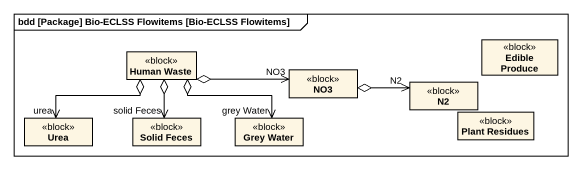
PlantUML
@startuml
mainframe bdd [Package] Bio-ECLSS Flowitems [Bio-ECLSS Flowitems]
hide circle
hide empty members
class "Human Waste" as Human_Waste <<block>>
class "Edible Produce" as Edible_Produce <<block>>
class NO3 <<block>>
class N2 <<block>>
class Urea <<block>>
class "Solid Feces" as Solid_Feces <<block>>
class "Grey Water" as Grey_Water <<block>>
class "Plant Residues" as Plant_Residues <<block>>
Human_Waste o-right-> "NO3" NO3
Human_Waste o--> "urea" Urea
Human_Waste o--> "solid Feces" Solid_Feces
Human_Waste o--> "grey Water" Grey_Water
NO3 o-right-> "N2" N2
@enduml
